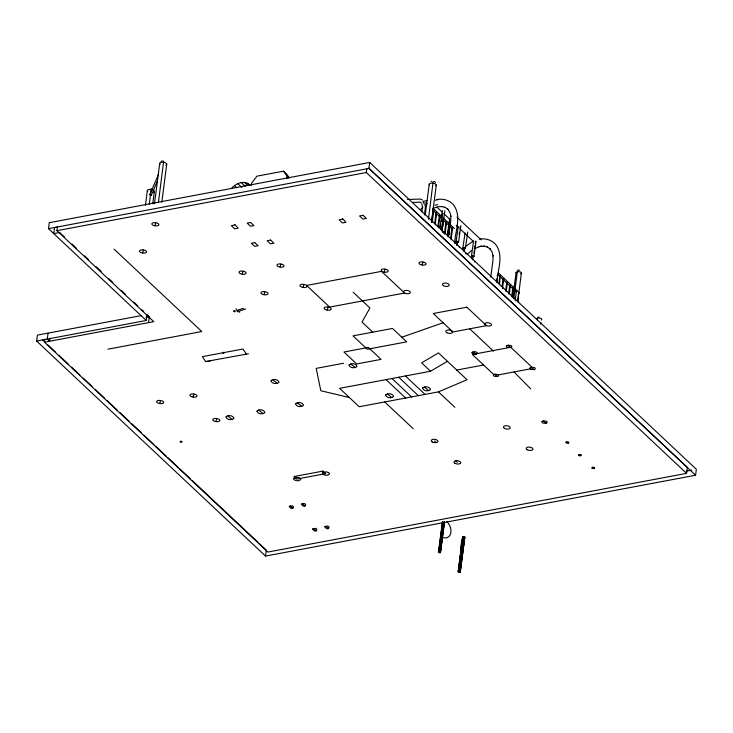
<?xml version="1.0" encoding="UTF-8"?>
<svg xmlns="http://www.w3.org/2000/svg" width="733" height="733" viewBox="0 0 733 733"><rect width="100%" height="100%" fill="white"/><g stroke="black" fill="none" stroke-linecap="round" stroke-linejoin="round"><path stroke-width="1.1" d="M431.664 222.017L433.066 210.948M432.36 222.062L433.67 209.711M434.706 223.638L436.108 212.561M435.265 224.784L436.529 212.744M437.848 226.589L439.452 215.392M438.407 227.743L439.947 215.557M441.523 230.034L443.117 218.837M442.072 231.188L443.621 219.002M444.381 233.964L446.012 221.907M445.078 234.01L446.626 221.833M447.561 235.714L449.43 224.518L448.12 236.869M450.566 238.537L451.968 227.459M451.125 239.682L452.646 227.542M461.323 556.943C461.286 554.872 459.701 557.749 461.204 557.217M496.58 281.939L497.001 278.613M497.276 276.396L497.56 274.188M498.926 283.515L499.906 275.764M499.475 284.661L500.272 275.626M502.068 286.466L503.168 278.613M502.481 288.72L503.745 278.76M505.596 291.019L506.833 282.058M506.292 291.065L507.419 282.205M508.601 293.841L509.811 285.1M509.298 293.887L510.425 285.027M511.643 296.7L512.761 287.84M512.34 296.737L513.457 287.877M515.198 300.667L516.463 290.699L515.785 290.616M517.718 301.794L518.597 292.769M148.533 322.639L149.312 316.693L147.012 314.53L146.233 320.477L48.479 228.65L49.258 222.704L369.725 162.469L696.35 469.294L695.58 475.241L265.52 556.072L36.65 341.074L37.42 335.128L141.387 315.584M44.85 339.223L44.466 342.201L153.783 321.65L56.936 230.675L57.449 226.708M48.048 333.13L47.279 339.077L49.578 341.239L49.963 338.261M145.427 205.258L147.315 190.708M149.34 204.159L151.163 188.592M152.766 203.756L154.361 191.441M154.471 203.783L159.702 163.496M158.383 202.684L163.697 160.985L163.432 161.846M161.801 202.281L166.748 164.229M234.798 225.013L231.344 225.663L234.679 228.797L238.133 228.146L234.862 224.527M251.291 185.412L251.584 183.177L256.926 176.167L283.534 171.165L286.795 174.234L289.251 177.78M286.924 178.715L287.208 176.488L283.534 171.165M265.52 556.072L266.29 550.116L259.638 543.868M342.586 219.13L339.132 219.781L342.467 222.914L345.921 222.264L342.641 218.645M368.754 168.141L687.343 467.416L686.564 473.362L366.308 172.521L366.821 168.563M695.58 475.241L368.956 168.416L369.725 162.469M421.841 211.855L422.474 206.908L421.951 204.205M424.434 214.906L425.378 207.274L424.957 204.25M425.268 214.76L429.217 184.377M428.448 219.286L433.157 181.509M431.444 222.246L436.263 185.11M442.173 216.015L442.402 214.256M448.871 235.284L450.758 220.761L450.813 215.868L450.932 216.391L449.842 212.286L447.698 208.997L448.055 209.501L445.013 207.256L445.517 207.567L441.752 206.486L442.283 206.55L437.986 206.733L433.533 208.19M454.68 243.512C455.083 230.748 462.422 215.3 452.838 204.113C448.733 199.944 442.668 198.478 437.005 199.486M457.273 245.326L457.511 243.31L456.476 243.878M464.099 251.74L464.236 249.806L463.302 250.292M438.453 552.27C440.212 550.199 441.413 554.23 438.453 552.27L442.457 521.823M438.728 551.775L442.631 521.731M439.434 549.099L439.488 546.781M439.773 544.573L440.203 541.266M440.487 539.057L440.918 535.75M441.211 533.542L441.632 530.225M442.063 526.917L442.356 524.709M438.957 551.711L442.714 522.766M439.223 551.674L442.989 522.739M439.516 551.683L443.273 522.748M439.8 551.738L443.557 522.794M440.066 551.812L443.969 521.777M440.075 552.755L440.423 550.098M441.687 540.377L441.972 538.169M443.117 529.336L443.401 527.128M440.304 552.691L444.198 521.878M440.478 552.05L444.372 522.015M440.478 552.6L444.491 522.153M490.771 277.147L492.952 260.389L493.007 255.496L493.117 256.028L492.035 251.923L489.882 248.624L490.249 249.138L487.207 246.884L487.711 247.195L483.945 246.123L484.467 246.178L480.179 246.37L474.242 248.762M458.171 571.612C459.939 569.55 461.139 573.572 458.171 571.612L462.211 540.184M458.29 571.758L462.752 536.758L463.714 536.574L464.823 537.225L460.315 571.822M458.455 571.117L462.926 536.657M458.684 571.053L463.155 536.593M458.693 571.997C457.878 570.439 458.84 565.097 460.663 568.387M458.95 571.025L463.421 536.565M458.959 572.07L459.188 570.301M459.234 571.034L463.714 536.574M459.252 572.125L459.481 570.347M497.011 282.022C497.533 269.607 504.405 254.589 495.022 243.741C490.927 239.572 484.861 238.106 479.199 239.123M459.527 571.08L463.998 536.62M459.536 572.134L459.765 570.356M459.802 572.097L464.264 536.703M460.022 571.264L464.493 536.813M460.031 572.033L464.676 536.941M460.205 571.942L464.786 537.078M512.834 297.479L513.86 289.553M514.154 287.29L516.16 272.255L517.846 271.549L520.293 271.897A2.804 1.356 7.4 0 1 521.392 272.813L517.791 301.465M513.806 298.844L517.333 271.668L518.029 269.881L519.514 270.239M537.362 320.257L537.775 317.536L538.975 316.94M459.389 247.47L459.179 246.865M440.075 226.836L442.384 210.536M440.56 226.873C444.949 226.369 438.068 229.035 440.872 224.692M441.33 221.439L441.642 219.259M442.1 216.006L442.411 213.825M442.585 227.001L443.511 220.486M443.822 218.306L444.894 210.701M447.496 233.809L449.65 218.599M447.982 233.845C452.362 233.36 445.508 235.999 448.294 231.665M448.596 229.493L448.908 227.322M449.375 224.06L449.677 221.888M456.045 241.835L458.198 226.625M459.151 234.368L459.463 232.196M459.921 228.934L460.232 226.763M458.556 242L460.865 225.709M462.871 248.249L465.024 233.039M465.382 248.414L467.691 232.114A1.264 0.577 5.3 0 0 467.645 231.967M471.42 256.275L473.573 241.065M473.903 253.151L474.214 250.979M474.672 247.717L474.984 245.546M475.296 243.374L475.598 241.203M473.93 256.44L476.084 241.23M461.259 554.56L460.929 556.759A10.143 1.411 -86.1 0 1 461.332 542.951A10.143 1.411 -86.1 0 1 463.513 539.186L463.036 542.475M461.735 551.262L462.065 549.063M463.1 539.149L463.943 539.158M142.605 252.967L143.384 250.035A3.143 1.521 7.4 0 1 146.49 252.07A3.143 1.521 7.4 0 1 142.605 252.967A3.143 1.521 7.4 0 1 139.499 250.943A3.143 1.521 7.4 0 1 143.384 250.035M154.984 225.755L155.762 222.823A3.143 1.521 7.4 0 1 158.869 224.857A3.143 1.521 7.4 0 1 154.984 225.755A3.143 1.521 7.4 0 1 151.878 223.73A3.143 1.521 7.4 0 1 155.762 222.823M159.757 403.489L160.527 400.557A3.143 1.521 7.4 0 1 163.642 402.582A3.143 1.521 7.4 0 1 159.757 403.489A3.143 1.521 7.4 0 1 156.642 401.455A3.143 1.521 7.4 0 1 160.527 400.557M193.072 397.029L193.851 394.088A3.143 1.521 7.4 0 1 196.957 396.122A3.143 1.521 7.4 0 1 193.072 397.029A3.143 1.521 7.4 0 1 189.966 394.995A3.143 1.521 7.4 0 1 193.851 394.088M242.192 274.142L242.971 271.21A3.143 1.521 7.4 0 1 246.077 273.235A3.143 1.521 7.4 0 1 242.192 274.142A3.143 1.521 7.4 0 1 239.086 272.108A3.143 1.521 7.4 0 1 242.971 271.21M215.914 421.548L216.693 418.616A3.143 1.521 7.4 0 1 219.799 420.65A3.143 1.521 7.4 0 1 215.914 421.548A3.143 1.521 7.4 0 1 212.808 419.523A3.143 1.521 7.4 0 1 216.693 418.616M264.063 294.684L264.842 291.752A3.143 1.521 7.4 0 1 267.948 293.786A3.143 1.521 7.4 0 1 264.063 294.684A3.143 1.521 7.4 0 1 260.957 292.659A3.143 1.521 7.4 0 1 264.842 291.752M280.098 267.023L280.876 264.082A3.143 1.521 7.4 0 1 283.983 266.116A3.143 1.521 7.4 0 1 280.098 267.023A3.143 1.521 7.4 0 1 276.992 264.989A3.143 1.521 7.4 0 1 280.876 264.082M303.105 287.354L303.883 284.413A3.143 1.521 7.4 0 1 306.99 286.447A3.143 1.521 7.4 0 1 303.105 287.354A3.143 1.521 7.4 0 1 299.999 285.32A3.143 1.521 7.4 0 1 303.883 284.413M327.257 310.032L328.027 307.1A3.143 1.521 7.4 0 1 331.142 309.134A3.143 1.521 7.4 0 1 327.257 310.032A3.143 1.521 7.4 0 1 324.142 308.007A3.143 1.521 7.4 0 1 328.027 307.1M384.257 272.099L385.036 269.158A3.143 1.521 7.4 0 1 388.142 271.192A3.143 1.521 7.4 0 1 384.257 272.099A3.143 1.521 7.4 0 1 381.151 270.065A3.143 1.521 7.4 0 1 385.036 269.158M422.126 264.979L422.895 262.048A3.143 1.521 7.4 0 1 426.01 264.072A3.143 1.521 7.4 0 1 422.126 264.979A3.143 1.521 7.4 0 1 419.01 262.955A3.143 1.521 7.4 0 1 422.895 262.048M464.823 537.225L464.273 537.646M158.575 174.17L149.898 194.447L150.357 195.354L151.383 195.088L157.458 180.895M151.383 195.088L151.364 194.584M521.465 273.152L520.714 273.922M466.161 254.039L465.757 253.27M474.7 262.066L474.654 261.369M472.794 259.803L472.877 257.75L471.832 258.355M456.384 245.134L456.934 245.134M518.57 302.61L518.607 301.675L517.874 301.813M440.487 228.907L441 228.238L441.523 228.623M443.282 232.773L443.383 232.022L442.714 232.022M432.827 209.326L432.882 208.117L454.433 228.485M423.17 201.355L423.344 203.215L426.524 202.638M149.898 194.447L150.723 194.117M440.945 549.044C441.642 547.835 437.94 547.835 439.195 548.99M462.752 536.758L462.935 537.426M536.492 318.608L538.169 317.893L540.615 318.25A2.804 1.356 7.4 0 1 541.724 319.167L541.44 320.064M231.518 188.381C235.76 183.378 244.281 179.695 249.724 184.963M420.44 209.491L422.923 207.182M465.107 246.819L473.097 241.166M467.581 254.104L471.576 250.384M233.992 310.462L233.772 311.452L234.432 311.901M518.533 292.559L519.23 292.898L518.607 293.979M540.578 324.188L540.981 322.832M442.32 536.941L441.715 537.28M464.282 248.011C465.034 249.385 462.67 247.626 464.52 248.084M435.521 200.219L438.16 199.623M437.665 204.654L435.036 205.258M481.773 246.086L479.135 246.682M425.397 204.883L427.229 203.765M430.555 371.246L421.612 362.844L438.508 352.93L467.049 379.749L438.444 391.862L359.197 406.751L339.599 388.343L430.555 371.246L447.451 361.332M161.132 161.315L162.314 160.912M245.674 308.932L237.4 311.754M431.068 181.472L431.59 181.225M243.365 308.327L238.234 309.931M401.84 337.226L443.08 322.749M460.489 568.487L459.994 568.579M446.049 221.687L446.589 221.751M48.479 228.65L368.956 168.416M57.678 227.065L54.535 227.661L53.756 233.607L59.007 232.618M56.936 230.675L366.308 172.521M145.931 317.325L149.312 316.693M36.65 341.074L146.233 320.477M107.925 349.192L201.804 331.545L114.055 249.11M246.27 353.911L242.989 349.009L202.39 356.641L205.671 361.543L248.478 353.764M343.53 363.247L316.18 368.387L320.816 390.726L349.403 397.552M456.741 370.055L483.588 365.016M498.009 374.948L531.068 368.736M686.244 471.191L691.86 470.137M686.564 473.362L267.866 552.059L44.466 342.201M427.366 200.53L423.372 201.282M205.671 361.543L210.096 361.241M407.447 199.477L420.256 199.064L422.355 199.953M412.569 202.473L420.293 202.152L421.429 203.178M239.718 312.258L237.611 310.884M593.968 467.407L592.63 467.214L591.696 467.956A1.53 0.742 7.4 0 0 592.301 468.451L594.197 468.515L594.573 467.911M434.284 181.417L435.567 182.444M507.777 345.28L510.644 347.653M531.251 367.334L534.119 369.707M473.234 351.767L476.102 354.14M494.592 374.224L497.469 376.597M543.162 420.953L546.03 423.326M566.655 441.852L568.222 443.144M579.116 454.487L580.683 455.779M592.356 467.278L593.922 468.579M424.38 387.042L428.677 390.607M387.455 393.988L391.752 397.552M350.869 363.953L355.166 367.517M272.823 379.721L277.111 383.286M297.36 402.774L301.657 406.339M258.758 410.031L263.046 413.595M227.78 415.849L232.068 419.413M302.308 503.635L305.029 505.935M325.736 526.184L328.466 528.484M290.131 505.926L292.852 508.216M313.568 528.475L316.289 530.774M456.961 217.16L481.095 239.828M437.024 207.265L442.017 211.956M443.685 213.514L449.512 218.993M456.164 225.242L458.666 227.587M460.324 229.154L473.646 241.661M531.535 366.775L510.764 347.259L472.373 354.479L494.005 374.792M469.697 328.805L493.492 351.162M287.208 176.488L288.848 178.018M247.351 183.204L249.632 185.348M244.428 182.37L247.69 185.431M241.166 182.517L245.17 186.283M237.767 183.626L241.844 187.456M353.15 292.22L369.927 307.979L362.01 322.071L372.758 332.159M234.478 185.623L236.75 187.767M438.444 391.862L454.872 407.291M405.413 375.974L425.021 394.381M398.706 377.229L418.305 395.646M391.99 378.494L411.589 396.91M386.034 379.612L405.633 398.028M434.623 440.982L436.327 442.585M455.651 460.736L457.365 462.349M384.733 401.959L413.247 428.741M59.529 232.352L64.531 237.052M72.026 244.089L76.195 248.001M84.524 255.835L88.693 259.748M96.188 266.785L101.191 271.485M108.686 278.531L112.845 282.443M121.183 290.268L125.343 294.18M133.681 302.005L137.841 305.918M142.01 309.83L143.677 311.397M42.413 339.819L44.915 342.164M47.407 344.501L55.735 352.326M59.061 355.45L68.215 364.054M71.55 367.178L79.87 374.994M83.195 378.127L92.349 386.722M95.684 389.846L104.837 398.45M107.33 400.795L117.317 410.178M119.818 412.523L128.971 421.118M131.464 423.463L141.451 432.846M143.952 435.191L153.939 444.574M155.607 446.14L166.418 456.302M168.086 457.868L178.073 467.251M179.741 468.808L190.562 478.979M192.22 480.536L257.97 542.301M433.02 210.353L452.902 229.163M498.339 272.878L519.056 292.467M497.643 274.334L516.701 292.357M514.007 371.943L530.793 388.957M235.971 308.84L237.483 310.719M443.218 232.242L443.373 232.892M516.069 272.566L516.142 272.896A2.804 1.356 7.4 0 0 516.371 273.235M429.639 185.183A3.143 1.521 7.4 0 1 429.85 183.507A3.143 1.521 7.4 0 1 433.13 183.277A3.143 1.521 7.4 0 1 435.851 185.834M448.147 234.358A1.264 0.577 5.3 0 1 447.744 233.47A1.264 0.577 5.3 0 1 449.631 233.543M463.513 248.799A1.264 0.577 5.3 0 1 463.229 247.864A1.264 0.577 5.3 0 1 465.208 248.111A1.264 0.577 5.3 0 1 464.475 248.918M446.709 521.493A10.143 7.211 61.6 0 1 450.621 533.706A10.143 7.211 61.6 0 1 441.981 537.142M236.136 311.03A25.618 18.6 -46.8 0 1 234.056 311.149M147.745 191.515A3.143 1.521 7.4 0 1 147.956 189.838A3.143 1.521 7.4 0 1 151.227 189.609A3.143 1.521 7.4 0 1 152.033 189.737M152.794 189.966A3.143 1.521 7.4 0 1 153.463 192.44M160.124 164.302A3.143 1.521 7.4 0 1 160.335 162.625A3.143 1.521 7.4 0 1 163.615 162.396A3.143 1.521 7.4 0 1 166.501 163.624A3.143 1.521 7.4 0 1 165.841 165.227M594.06 467.407A1.53 0.742 7.4 0 1 594.665 467.911M222.786 352.655C223.968 354.799 224.875 351.134 222.786 352.655M289.242 506.448C292.888 512.376 296.462 503.553 289.242 506.448M301.41 504.157C305.065 510.086 308.639 501.271 301.41 504.157M312.67 528.997C316.326 534.934 319.9 526.111 312.67 528.997M324.847 526.706C328.503 532.644 332.067 523.82 324.847 526.706M456.558 241.78L458.07 241.972L456.558 241.78M471.924 256.22L473.445 256.413L471.924 256.22M226.103 416.72L225.975 417.178C227.038 419.982 231.665 420.385 233.745 418.552L233.873 418.094C232.801 415.29 228.183 414.887 226.103 416.72M257.081 410.892L256.953 411.36C258.025 414.154 262.643 414.557 264.732 412.725L264.851 412.267C263.788 409.463 259.161 409.069 257.081 410.892M271.146 380.583L271.018 381.05C272.08 383.845 276.707 384.248 278.787 382.424L278.916 381.957C277.844 379.153 273.226 378.759 271.146 380.583M295.683 403.645L295.555 404.103C296.627 406.907 301.245 407.301 303.334 405.477L303.453 405.01C302.39 402.215 297.772 401.812 295.683 403.645M349.192 364.823L349.073 365.281C350.136 368.085 354.754 368.479 356.843 366.656L356.971 366.198C355.899 363.394 351.281 362.991 349.192 364.823M385.778 394.849L385.65 395.307C386.722 398.111 391.34 398.514 393.429 396.681L393.548 396.223C392.485 393.419 387.858 393.016 385.778 394.849M422.703 387.913L422.584 388.371C423.647 391.175 428.264 391.569 430.353 389.745L430.482 389.287C429.41 386.483 424.792 386.08 422.703 387.913M472.07 352.353L472.043 352.994A2.804 1.356 7.4 0 0 473.151 353.911L476.615 354.021L477.302 352.912A2.804 1.356 7.4 0 0 476.193 351.996L473.747 351.648L472.07 352.353M493.428 374.81L493.401 375.452A2.804 1.356 7.4 0 0 494.509 376.368L497.982 376.478L498.66 375.369A2.804 1.356 7.4 0 0 497.551 374.453L495.105 374.096L493.428 374.81M506.604 345.866L506.576 346.507A2.804 1.356 7.4 0 0 507.685 347.424L511.158 347.524L511.836 346.425A2.804 1.356 7.4 0 0 510.727 345.509L508.29 345.151L506.604 345.866M530.087 367.92L530.06 368.562A2.804 1.356 7.4 0 0 531.168 369.478L534.641 369.588L535.319 368.479A2.804 1.356 7.4 0 0 534.21 367.563L531.764 367.215L530.087 367.92M541.999 421.539L541.971 422.181A2.804 1.356 7.4 0 0 543.08 423.097L546.543 423.207L547.23 422.107A2.804 1.356 7.4 0 0 546.122 421.182L543.675 420.834L541.999 421.539M566.013 442.173L566.004 442.521A1.53 0.742 7.4 0 0 566.609 443.025L568.506 443.08L568.872 442.475A1.53 0.742 7.4 0 0 568.267 441.972L566.013 442.173M578.484 454.808L578.465 455.156A1.53 0.742 7.4 0 0 579.07 455.66L580.967 455.715L581.342 455.111A1.53 0.742 7.4 0 0 580.738 454.616L578.484 454.808M293.667 478.31L293.594 479.18C295.216 481.05 299.394 481.535 300.805 479.281L299.834 478.008L297.296 477.32L293.667 478.31M322.465 472.812L322.392 473.683C324.004 475.552 328.182 476.038 329.593 473.784L328.631 472.51L326.093 471.823L322.465 472.812M250.613 222.475L247.158 223.116L250.494 226.25L253.948 225.608L250.613 222.475M363.009 215.3L359.555 215.951L362.89 219.085L366.344 218.434L363.009 215.3M254.782 242.605L251.327 243.255L254.663 246.389L258.117 245.738L254.782 242.605M270.596 240.058L267.142 240.708L270.477 243.842L273.931 243.191L270.596 240.058M381.508 271.357L306.586 285.439L329.648 307.1L404.57 293.026A3.418 1.658 7.4 0 0 410.233 292.824A3.418 1.658 7.4 0 0 406.055 290.378A3.418 1.658 7.4 0 0 404.57 293.026L381.508 271.357M466.866 307.2L433.258 313.522L452.893 331.967L486.501 325.654L466.866 307.2M392.494 328.448L353.022 335.87L367.27 349.265L406.751 341.844L392.494 328.448M368.323 347.424L343.969 352.005L356.687 363.953L381.041 359.372L368.323 347.424M322.96 471.099L293.988 476.551L296.682 479.08L325.663 473.637L322.96 471.099M432.232 441.926A3.418 1.658 7.4 0 0 437.903 441.724A3.418 1.658 7.4 0 0 433.725 439.287A3.418 1.658 7.4 0 0 432.232 441.926M454.982 463.293A3.418 1.658 7.4 0 0 460.645 463.091A3.418 1.658 7.4 0 0 456.467 460.654A3.418 1.658 7.4 0 0 454.982 463.293M180.437 441.972A0.971 0.476 7.4 0 0 182.059 441.917A0.971 0.476 7.4 0 0 180.868 441.22A0.971 0.476 7.4 0 0 180.437 441.972M456.43 242.275A1.264 0.577 5.3 0 0 458.519 242.156A1.264 0.577 5.3 0 0 456.952 241.34A1.264 0.577 5.3 0 0 456.43 242.275M446.754 332.654A3.418 1.658 7.4 0 0 452.426 332.452A3.418 1.658 7.4 0 0 448.248 330.015A3.418 1.658 7.4 0 0 446.754 332.654M485.686 325.342A3.418 1.658 7.4 0 0 491.357 325.14A3.418 1.658 7.4 0 0 487.179 322.694A3.418 1.658 7.4 0 0 485.686 325.342M443.492 285.705A3.418 1.658 7.4 0 0 449.164 285.504A3.418 1.658 7.4 0 0 444.986 283.066A3.418 1.658 7.4 0 0 443.492 285.705M471.795 256.715A1.264 0.577 5.3 0 0 473.894 256.596A1.264 0.577 5.3 0 0 472.327 255.78A1.264 0.577 5.3 0 0 471.795 256.715M440.46 227.267A1.264 0.577 5.3 0 0 442.549 227.148A1.264 0.577 5.3 0 0 440.982 226.332A1.264 0.577 5.3 0 0 440.46 227.267M504.441 428.356A3.418 1.658 7.4 0 0 510.113 428.154A3.418 1.658 7.4 0 0 505.935 425.708A3.418 1.658 7.4 0 0 504.441 428.356M527.192 449.723A3.418 1.658 7.4 0 0 532.854 449.521A3.418 1.658 7.4 0 0 528.676 447.075A3.418 1.658 7.4 0 0 527.192 449.723"/></g></svg>
